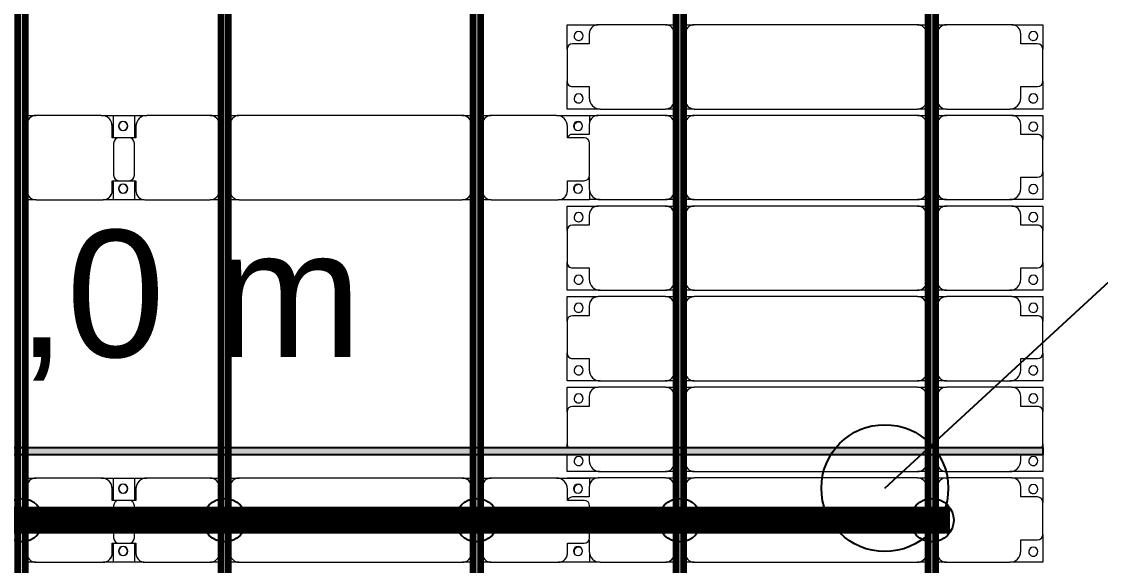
# Model space of a CAD drawing. Header units: millimetres. Extents: x 312848 to 517332, y -142134 to -35114.
# Drawn here: x 394305 to 400254, y -107578 to -104578 of the extents above; entities that cross this region are included whole.
import ezdxf

# ---------------------------------------------------------------- set-up
doc = ezdxf.new("R2010")
doc.units = ezdxf.units.MM
for name, color, linetype, lineweight in [('A-ANNO-DIMS', 211, 'Continuous', 9), ('A-ANNO-DIMS-500', 211, 'Continuous', 9), ('A-GENM', 13, 'Continuous', 9), ('S-BEAM', 12, 'Continuous', 9)]:
    doc.layers.add(name, color=color, linetype=linetype, lineweight=lineweight)
for name, color, linetype in [('GC-BICH NEO', 6, 'Continuous'), ('GC-DAY NEO', 5, 'Continuous'), ('GC-GHI CHU', 2, 'Continuous'), ('GC-HOP 40x60 GIA CUONG', 1, 'Continuous')]:
    doc.layers.add(name, color=color, linetype=linetype)
doc.styles.add('GC_VN', font='arial.ttf')
doc.styles.add('Trebuchet MS', font='trebuc.ttf', dxfattribs={"width": 0.8, "height": 1500})
doc.dimstyles.new('Arc_Length_-_3mm_Trebuchet_MS_3', dxfattribs={"dimscale": 304.8, "dimtxt": 1546.42636, "dimasz": 1.64042, "dimexe": 2.46063, "dimexo": 2.46063, "dimgap": 0.492126, "dimtad": 1, "dimdec": 0, "dimrnd": 10, "dimzin": 0, "dimdsep": 46, "dimtxsty": 'Trebuchet MS', "dimblk1": 'OBLIQUE', "dimblk2": 'OBLIQUE', "dimsah": 1, "dimcen": 0.09, "dimdle": 1.64042, "dimazin": 0, "dimtfac": 1, "dimtdec": 4, "dimtix": 1, "dimtmove": 0, "dimatfit": 3, "dimfxl": 1, "dimtvp": 1, "dimtfill": 1, "dimtolj": 1, "dimtzin": 0, "dimarcsym": 2})

# ---------------------------------------------------------------- blocks, each defined once
blk = doc.blocks.new('Dai phao do pin - DẢI PHAO ĐỠ PIN-V4-KHUNG KẾT CẤU BÈ PIN 3')
at = {"layer": 'A-GENM', "color": 7}
for p, q in [((65970, 241.6), (66029.7, 241.6)), ((66389.7, 241.6), (66029.7, 241.6)), ((66389.7, 241.6), (66572.2, 241.6)), ((66457.8, 241.6), (66640.3, 241.6)), ((66457.8, 118.2), (66457.8, 241.6)), ((66572.2, 241.6), (66572.2, 118.2)), ((66990.3, 241.6), (66640.3, 241.6)), ((66990.3, 241.6), (67050, 241.6)), ((67090, 241.6), (67149.7, 241.6)), ((68380.3, 241.6), (67149.7, 241.6)), ((68380.3, 241.6), (68440, 241.6)), ((68480, 241.6), (68539.7, 241.6)), ((68899.7, 241.6), (68539.7, 241.6)), ((68899.7, 241.6), (69082.2, 241.6)), ((69082.2, 241.6), (69082.2, 196.5)), ((65979.7, 191.6), (65979.7, -173.4)), ((66449.7, 118.2), (66449.7, 181.6)), ((66580.3, 181.6), (66580.3, 118.2)), ((67040.3, -173.4), (67040.3, 191.6)), ((67099.7, 191.6), (67099.7, -173.4)), ((68430.3, -173.4), (68430.3, 191.6)), ((68489.7, 191.6), (68489.7, -173.4)), ((68959.7, 118.2), (68959.7, 181.6)), ((66542.2, 118.2), (66449.7, 118.2)), ((66457.8, 88.2), (66457.8, -88.2)), ((66580.3, 118.2), (66487.8, 118.2)), ((66572.2, -88.2), (66572.2, 88.2)), ((69052.2, 118.2), (68959.7, 118.2)), ((69082.2, -88.2), (69082.2, 88.2)), ((66449.7, -173.4), (66449.7, -118.2)), ((66449.7, -118.2), (66542.2, -118.2)), ((66457.8, -223.4), (66457.8, -118.2)), ((66487.8, -118.2), (66580.3, -118.2)), ((66572.2, -118.2), (66572.2, -223.4)), ((66580.3, -118.2), (66580.3, -173.4)), ((68959.7, -173.4), (68959.7, -118.2)), ((68959.7, -118.2), (69052.2, -118.2)), ((69082.2, -169.7), (69082.2, -223.4)), ((66029.7, -223.4), (65970, -223.4)), ((66029.7, -223.4), (66399.7, -223.4)), ((66572.2, -223.4), (66399.7, -223.4)), ((66626.5, -223.4), (66457.8, -223.4)), ((66630.3, -223.4), (66990.3, -223.4)), ((67050, -223.4), (66990.3, -223.4)), ((67149.7, -223.4), (67090, -223.4)), ((67149.7, -223.4), (68380.3, -223.4)), ((68440, -223.4), (68380.3, -223.4)), ((68539.7, -223.4), (68480, -223.4)), ((68539.7, -223.4), (68909.7, -223.4)), ((69082.2, -223.4), (68909.7, -223.4))]:
    blk.add_line(p, q, dxfattribs=at)
for centre, radius, start, end in [((66029.7, 191.6), 50, 90, 180), ((66389.7, 181.6), 60, 0, 90), ((66640.3, 181.6), 60, 90, 180), ((66990.3, 191.6), 50, 0, 90), ((67149.7, 191.6), 50, 90, 180), ((67149.7, 191.6), 50, 105, 180), ((68380.3, 191.6), 50, 0, 90), ((68380.3, 191.6), 50, 15.63608, 90), ((68539.7, 191.6), 50, 90, 180), ((68899.7, 181.6), 60, 360, 90), ((66029.7, 191.6), 50, 135, 180), ((66389.7, 181.6), 60, 0, 30), ((66508.6, 183.2), 25, 0, 180), ((66508.6, 183.2), 25, 180, 0), ((66511.4, 183.2), 25, 0, 180), ((66511.4, 183.2), 25, 180, 360), ((66640.3, 181.6), 60, 150, 180), ((66990.3, 191.6), 50, 0, 45), ((68539.7, 191.6), 50, 135, 180), ((68899.7, 181.6), 60, 360, 30), ((69018.6, 183.2), 25, 0, 180), ((69018.6, 183.2), 25, 180, 0), ((66487.8, 88.2), 30, 90, 180), ((66542.2, 88.2), 30, 0, 90), ((69052.2, 88.2), 30, 0, 90), ((66487.8, -88.2), 30, 180, 270), ((66542.2, -88.2), 30, 270, 0), ((69052.2, -88.2), 30, 270, 0), ((69052.2, -88.2), 30, 300, 330), ((66029.7, -173.4), 50, 180, 270), ((66029.7, -173.4), 50, 180, 225), ((66399.7, -173.4), 50, 270, 0), ((66399.7, -173.4), 50, 315, 354.88758), ((66508.6, -161.8), 25, 0, 180), ((66508.6, -161.8), 25, 180, 360), ((66511.4, -161.8), 25, 0, 180), ((66511.4, -161.8), 25, 180, 0), ((66630.3, -173.4), 50, 180, 270), ((66630.3, -173.4), 50, 185.11242, 225), ((66990.3, -173.4), 50, 270, 0), ((66990.3, -173.4), 50, 315, 0), ((67149.7, -173.4), 50, 180, 270), ((67149.7, -173.4), 50, 180, 270), ((68380.3, -173.4), 50, 270, 0), ((68380.3, -173.4), 50, 285, 0), ((68539.7, -173.4), 50, 180, 270), ((68539.7, -173.4), 50, 180, 225), ((68909.7, -173.4), 50, 270, 0), ((68909.7, -173.4), 50, 315, 354.88758), ((69018.6, -161.8), 25, 0, 180), ((69018.6, -161.8), 25, 180, 0)]:
    blk.add_arc(centre, radius, start, end, dxfattribs=at)
blk = doc.blocks.new('Dai phao do pin - DẢI PHAO ĐỠ PIN-V5-KHUNG KẾT CẤU BÈ PIN 3')
at = {"layer": 'A-GENM', "color": 7}
for p, q in [((65970, 241.6), (66029.7, 241.6)), ((66389.7, 241.6), (66029.7, 241.6)), ((66389.7, 241.6), (66572.2, 241.6)), ((66457.8, 241.6), (66640.3, 241.6)), ((66457.8, 119.3), (66457.8, 241.6)), ((66572.2, 241.6), (66572.2, 119.3)), ((66990.3, 241.6), (66640.3, 241.6)), ((66990.3, 241.6), (67050, 241.6)), ((67090, 241.6), (67149.7, 241.6)), ((68380.3, 241.6), (67149.7, 241.6)), ((68380.3, 241.6), (68440, 241.6)), ((68480, 241.6), (68539.7, 241.6)), ((68899.7, 241.6), (68539.7, 241.6)), ((68899.7, 241.6), (69082.2, 241.6)), ((69082.2, 241.6), (69082.2, 196.5)), ((65979.7, 191.6), (65979.7, -173.4)), ((66449.7, 118.2), (66449.7, 181.6)), ((66580.3, 181.6), (66580.3, 118.2)), ((67040.3, -173.4), (67040.3, 191.6)), ((67099.7, 191.6), (67099.7, -173.4)), ((68430.3, -173.4), (68430.3, 191.6)), ((68489.7, 191.6), (68489.7, -173.4)), ((68959.7, 118.2), (68959.7, 181.6)), ((66542.2, 118.2), (66449.7, 118.2)), ((66457.8, 88.2), (66457.8, -88.2)), ((66580.3, 118.2), (66487.8, 118.2)), ((66572.2, -88.2), (66572.2, 88.2)), ((69052.2, 118.2), (68959.7, 118.2)), ((69082.2, -88.2), (69082.2, 88.2)), ((66449.7, -173.4), (66449.7, -118.2)), ((66449.7, -118.2), (66542.2, -118.2)), ((66457.8, -223.4), (66457.8, -118.2)), ((66487.8, -118.2), (66580.3, -118.2)), ((66572.2, -118.2), (66572.2, -223.4)), ((66580.3, -118.2), (66580.3, -173.4)), ((68959.7, -173.4), (68959.7, -118.2)), ((68959.7, -118.2), (69052.2, -118.2)), ((69082.2, -169.7), (69082.2, -223.4)), ((66029.7, -223.4), (65970, -223.4)), ((66029.7, -223.4), (66399.7, -223.4)), ((66572.2, -223.4), (66399.7, -223.4)), ((66626.5, -223.4), (66457.8, -223.4)), ((66630.3, -223.4), (66990.3, -223.4)), ((67050, -223.4), (66990.3, -223.4)), ((67149.7, -223.4), (67090, -223.4)), ((67149.7, -223.4), (68380.3, -223.4)), ((68440, -223.4), (68380.3, -223.4)), ((68539.7, -223.4), (68480, -223.4)), ((68539.7, -223.4), (68909.7, -223.4)), ((69082.2, -223.4), (68909.7, -223.4))]:
    blk.add_line(p, q, dxfattribs=at)
for centre, radius, start, end in [((66029.7, 191.6), 50, 90, 180), ((66389.7, 181.6), 60, 0, 90), ((66640.3, 181.6), 60, 90, 180), ((66990.3, 191.6), 50, 0, 90), ((67149.7, 191.6), 50, 90, 180), ((67149.7, 191.6), 50, 105, 180), ((68380.3, 191.6), 50, 0, 90), ((68380.3, 191.6), 50, 15, 90), ((68539.7, 191.6), 50, 90, 180), ((68899.7, 181.6), 60, 360, 90), ((66029.7, 191.6), 50, 135, 180), ((66389.7, 181.6), 60, 0, 30), ((66508.6, 183.2), 25, 0, 180), ((66508.6, 183.2), 25, 180, 0), ((66511.4, 183.2), 25, 0, 180), ((66511.4, 183.2), 25, 180, 360), ((66640.3, 181.6), 60, 150, 180), ((66990.3, 191.6), 50, 0, 45), ((68539.7, 191.6), 50, 135, 180), ((68899.7, 181.6), 60, 360, 30), ((69018.6, 183.2), 25, 0, 180), ((69018.6, 183.2), 25, 180, 0), ((66487.8, 88.2), 30, 90, 180), ((66542.2, 88.2), 30, 0, 90), ((69052.2, 88.2), 30, 0, 90), ((66487.8, -88.2), 30, 180, 270), ((66542.2, -88.2), 30, 270, 0), ((69052.2, -88.2), 30, 270, 0), ((69052.2, -88.2), 30, 300, 330), ((66029.7, -173.4), 50, 180, 270), ((66029.7, -173.4), 50, 180, 225), ((66399.7, -173.4), 50, 270, 0), ((66399.7, -173.4), 50, 315, 0), ((66508.6, -161.8), 25, 0, 180), ((66508.6, -161.8), 25, 180, 360), ((66511.4, -161.8), 25, 0, 180), ((66511.4, -161.8), 25, 180, 0), ((66630.3, -173.4), 50, 180, 270), ((66630.3, -173.4), 50, 180, 225), ((66990.3, -173.4), 50, 270, 0), ((66990.3, -173.4), 50, 315, 0), ((67149.7, -173.4), 50, 180, 270), ((67149.7, -173.4), 50, 180, 270), ((68380.3, -173.4), 50, 270, 0), ((68380.3, -173.4), 50, 285, 0), ((68539.7, -173.4), 50, 180, 270), ((68539.7, -173.4), 50, 180, 225), ((68909.7, -173.4), 50, 270, 0), ((68909.7, -173.4), 50, 315, 0), ((69018.6, -161.8), 25, 0, 180), ((69018.6, -161.8), 25, 180, 0)]:
    blk.add_arc(centre, radius, start, end, dxfattribs=at)
blk = doc.blocks.new('Dầm C52 - Hộp 40x60-69555-KHUNG KẾT CẤU BÈ PIN 3')
at = {"layer": 'S-BEAM', "lineweight": 25}
blk.add_hatch(color=4, dxfattribs=at).paths.add_polyline_path([(37512.3, -20), (37702.2, -20), (37702.2, 20), (-37702.2, 20), (-37702.2, -20), (37035.7, -20)])
at = {"layer": 'S-BEAM', "color": 4, "lineweight": 25}
for p, q in [((-37702.2, 20), (37702.2, 20)), ((37702.2, 20), (37702.2, -20)), ((37702.2, -20), (-37702.2, -20))]:
    blk.add_line(p, q, dxfattribs=at)
blk = doc.blocks.new('Dải phao đi lại kèm đỡ invester - DẢI PHAO ĐI LẠI-V20-KHUNG KẾT CẤU BÈ PIN 3')
at = {"layer": 'A-GENM', "color": 7}
for p, q in [((25794.6, 1312.2), (25803.5, 1312.2)), ((26169.7, 1312.2), (26176.8, 1312.2)), ((26223.4, 1312.2), (26223.4, 1139.7)), ((26258.4, 1312.2), (26351.2, 1312.2)), ((26258.4, 1129.7), (26258.4, 1312.2)), ((26391.2, 1312.2), (26411.8, 1312.2)), ((26588.2, 1312.2), (26411.8, 1312.2)), ((26588.2, 1312.2), (26723.4, 1312.2)), ((26723.4, 1312.2), (26723.4, 1139.7)), ((26758.4, 1312.2), (26911.8, 1312.2)), ((26758.4, 1129.7), (26758.4, 1312.2)), ((27088.2, 1312.2), (26911.8, 1312.2)), ((27088.2, 1312.2), (27223.4, 1312.2)), ((27223.4, 1312.2), (27223.4, 1139.7)), ((27258.4, 1312.2), (27411.8, 1312.2)), ((27258.4, 1129.7), (27258.4, 1312.2)), ((27588.2, 1312.2), (27411.8, 1312.2)), ((27588.2, 1312.2), (27723.4, 1312.2)), ((27723.4, 1312.2), (27723.4, 1139.7)), ((27794.6, 1312.2), (27803.5, 1312.2)), ((28169.7, 1312.2), (28176.8, 1312.2)), ((28223.4, 1312.2), (28223.4, 1139.7)), ((28258.4, 1312.2), (28411.8, 1312.2)), ((28258.4, 1129.7), (28258.4, 1312.2)), ((28588.2, 1312.2), (28411.8, 1312.2)), ((28588.2, 1312.2), (28723.4, 1312.2)), ((28723.4, 1312.2), (28723.4, 1139.7)), ((26118.2, 1189.7), (26118.2, 1282.2)), ((26618.2, 1189.7), (26618.2, 1282.2)), ((26881.8, 1282.2), (26881.8, 1189.7)), ((27118.2, 1189.7), (27118.2, 1282.2)), ((27381.8, 1282.2), (27381.8, 1189.7)), ((27618.2, 1189.7), (27618.2, 1282.2)), ((28118.2, 1189.7), (28118.2, 1282.2)), ((28381.8, 1282.2), (28381.8, 1189.7)), ((28618.2, 1189.7), (28618.2, 1282.2)), ((25758.4, 1129.7), (25758.4, 1188.8)), ((25881.8, 1189.7), (25818.4, 1189.7)), ((26173.4, 1189.7), (26118.2, 1189.7)), ((26223.4, 769.7), (26223.4, 1139.7)), ((26351.2, 1189.7), (26318.4, 1189.7)), ((26673.4, 1189.7), (26618.2, 1189.7)), ((26723.4, 769.7), (26723.4, 1139.7)), ((26881.8, 1189.7), (26818.4, 1189.7)), ((27173.4, 1189.7), (27118.2, 1189.7)), ((27223.4, 769.7), (27223.4, 1139.7)), ((27381.8, 1189.7), (27318.4, 1189.7)), ((27673.4, 1189.7), (27618.2, 1189.7)), ((27723.4, 769.7), (27723.4, 1139.7)), ((27758.4, 1129.7), (27758.4, 1188.8)), ((27881.8, 1189.7), (27818.4, 1189.7)), ((28173.4, 1189.7), (28118.2, 1189.7)), ((28223.4, 769.7), (28223.4, 1139.7)), ((28381.8, 1189.7), (28318.4, 1189.7)), ((28673.4, 1189.7), (28618.2, 1189.7)), ((28723.4, 769.7), (28723.4, 1139.7)), ((25758.4, 1129.7), (25758.4, 769.7)), ((26258.4, 1129.7), (26258.4, 769.7)), ((26758.4, 1129.7), (26758.4, 769.7)), ((27258.4, 1129.7), (27258.4, 769.7)), ((27758.4, 1129.7), (27758.4, 769.7)), ((28258.4, 1129.7), (28258.4, 769.7)), ((25758.4, 710), (25758.4, 769.7)), ((25808.4, 719.7), (26173.4, 719.7)), ((26223.4, 769.7), (26223.4, 710)), ((26258.4, 710), (26258.4, 769.7)), ((26308.4, 719.7), (26351.2, 719.7)), ((26391.2, 719.7), (26673.4, 719.7)), ((26723.4, 769.7), (26723.4, 710)), ((26758.4, 710), (26758.4, 769.7)), ((26808.4, 719.7), (27173.4, 719.7)), ((27223.4, 769.7), (27223.4, 710)), ((27258.4, 710), (27258.4, 769.7)), ((27308.4, 719.7), (27673.4, 719.7)), ((27723.4, 769.7), (27723.4, 710)), ((27758.4, 710), (27758.4, 769.7)), ((27808.4, 719.7), (28173.4, 719.7)), ((28223.4, 769.7), (28223.4, 710)), ((28258.4, 710), (28258.4, 769.7)), ((28308.4, 719.7), (28673.4, 719.7)), ((28723.4, 769.7), (28723.4, 710)), ((25758.4, 610.3), (25758.4, 670)), ((26173.4, 660.3), (25808.4, 660.3)), ((26223.4, 670), (26223.4, 610.3)), ((26258.4, 610.3), (26258.4, 670)), ((26351.2, 660.3), (26308.4, 660.3)), ((26673.4, 660.3), (26391.2, 660.3)), ((26723.4, 670), (26723.4, 610.3)), ((26758.4, 610.3), (26758.4, 670)), ((27173.4, 660.3), (26808.4, 660.3)), ((27223.4, 670), (27223.4, 610.3)), ((27258.4, 610.3), (27258.4, 670)), ((27673.4, 660.3), (27308.4, 660.3)), ((27723.4, 670), (27723.4, 610.3)), ((27758.4, 610.3), (27758.4, 670)), ((28173.4, 660.3), (27808.4, 660.3)), ((28223.4, 670), (28223.4, 610.3)), ((28258.4, 610.3), (28258.4, 670)), ((28673.4, 660.3), (28308.4, 660.3)), ((28723.4, 670), (28723.4, 610.3)), ((25758.4, 610.3), (25758.4, -620.3)), ((26223.4, -620.3), (26223.4, 610.3)), ((26258.4, 610.3), (26258.4, -620.3)), ((26723.4, -620.3), (26723.4, 610.3)), ((26758.4, 610.3), (26758.4, -620.3)), ((27223.4, -620.3), (27223.4, 610.3)), ((27258.4, 610.3), (27258.4, -620.3)), ((27723.4, -620.3), (27723.4, 610.3)), ((27758.4, 610.3), (27758.4, -620.3)), ((28223.4, -620.3), (28223.4, 610.3)), ((28258.4, 610.3), (28258.4, -620.3)), ((28723.4, -620.3), (28723.4, 610.3)), ((25758.4, -680), (25758.4, -620.3)), ((26223.4, -620.3), (26223.4, -680)), ((26258.4, -680), (26258.4, -620.3)), ((26723.4, -620.3), (26723.4, -680)), ((26758.4, -680), (26758.4, -620.3)), ((27223.4, -620.3), (27223.4, -680)), ((27258.4, -680), (27258.4, -620.3)), ((27723.4, -620.3), (27723.4, -680)), ((27758.4, -680), (27758.4, -620.3)), ((28223.4, -620.3), (28223.4, -680)), ((28258.4, -680), (28258.4, -620.3)), ((28723.4, -620.3), (28723.4, -680)), ((25808.4, -670.3), (26173.4, -670.3)), ((26308.4, -670.3), (26351.2, -670.3)), ((26391.2, -670.3), (26673.4, -670.3)), ((26808.4, -670.3), (27173.4, -670.3)), ((27308.4, -670.3), (27673.4, -670.3)), ((27808.4, -670.3), (28173.4, -670.3)), ((28308.4, -670.3), (28673.4, -670.3)), ((25758.4, -779.7), (25758.4, -720)), ((26173.4, -729.7), (25808.4, -729.7)), ((26223.4, -720), (26223.4, -779.7)), ((26258.4, -779.7), (26258.4, -720)), ((26351.2, -729.7), (26308.4, -729.7)), ((26673.4, -729.7), (26391.2, -729.7)), ((26723.4, -720), (26723.4, -779.7)), ((26758.4, -779.7), (26758.4, -720)), ((27173.4, -729.7), (26808.4, -729.7)), ((27223.4, -720), (27223.4, -779.7)), ((27258.4, -779.7), (27258.4, -720)), ((27673.4, -729.7), (27308.4, -729.7)), ((27723.4, -720), (27723.4, -779.7)), ((27758.4, -779.7), (27758.4, -720)), ((28173.4, -729.7), (27808.4, -729.7)), ((28223.4, -720), (28223.4, -779.7)), ((28258.4, -779.7), (28258.4, -720)), ((28673.4, -729.7), (28308.4, -729.7)), ((28723.4, -720), (28723.4, -779.7)), ((25758.4, -779.7), (25758.4, -1129.7)), ((26223.4, -1139.7), (26223.4, -779.7)), ((26258.4, -779.7), (26258.4, -1129.7)), ((26723.4, -1139.7), (26723.4, -779.7)), ((26758.4, -779.7), (26758.4, -1129.7)), ((27223.4, -1139.7), (27223.4, -779.7)), ((27258.4, -779.7), (27258.4, -1129.7)), ((27723.4, -1139.7), (27723.4, -779.7)), ((27758.4, -779.7), (27758.4, -1129.7)), ((28223.4, -1139.7), (28223.4, -779.7)), ((28258.4, -779.7), (28258.4, -1129.7)), ((28723.4, -1139.7), (28723.4, -779.7)), ((25758.4, -1312.2), (25758.4, -1129.7)), ((26258.4, -1312.2), (26258.4, -1129.7)), ((26758.4, -1312.2), (26758.4, -1129.7)), ((27258.4, -1312.2), (27258.4, -1129.7)), ((27758.4, -1312.2), (27758.4, -1129.7)), ((28258.4, -1312.2), (28258.4, -1129.7)), ((25818.4, -1189.7), (25881.8, -1189.7)), ((25881.8, -1189.7), (25881.8, -1282.2)), ((26118.2, -1282.2), (26118.2, -1189.7)), ((26118.2, -1189.7), (26173.4, -1189.7)), ((26223.4, -1139.7), (26223.4, -1312.2)), ((26318.4, -1189.7), (26351.2, -1189.7)), ((26618.2, -1282.2), (26618.2, -1189.7)), ((26618.2, -1189.7), (26673.4, -1189.7)), ((26723.4, -1139.7), (26723.4, -1312.2)), ((26818.4, -1189.7), (26881.8, -1189.7)), ((26881.8, -1189.7), (26881.8, -1282.2)), ((27118.2, -1282.2), (27118.2, -1189.7)), ((27118.2, -1189.7), (27173.4, -1189.7)), ((27223.4, -1139.7), (27223.4, -1312.2)), ((27318.4, -1189.7), (27381.8, -1189.7)), ((27381.8, -1189.7), (27381.8, -1282.2)), ((27618.2, -1282.2), (27618.2, -1189.7)), ((27618.2, -1189.7), (27673.4, -1189.7)), ((27723.4, -1139.7), (27723.4, -1312.2)), ((27818.4, -1189.7), (27881.8, -1189.7)), ((27881.8, -1189.7), (27881.8, -1282.2)), ((28118.2, -1282.2), (28118.2, -1189.7)), ((28118.2, -1189.7), (28173.4, -1189.7)), ((28223.4, -1139.7), (28223.4, -1312.2)), ((28318.4, -1189.7), (28381.8, -1189.7)), ((28381.8, -1189.7), (28381.8, -1282.2)), ((28618.2, -1282.2), (28618.2, -1189.7)), ((28618.2, -1189.7), (28673.4, -1189.7)), ((28723.4, -1139.7), (28723.4, -1312.2)), ((25911.8, -1312.2), (25758.4, -1312.2)), ((25911.8, -1312.2), (26088.2, -1312.2)), ((26223.4, -1312.2), (26088.2, -1312.2)), ((26351.2, -1312.2), (26258.4, -1312.2)), ((26411.8, -1312.2), (26391.2, -1312.2)), ((26411.8, -1312.2), (26588.2, -1312.2)), ((26723.4, -1312.2), (26588.2, -1312.2)), ((26911.8, -1312.2), (26758.4, -1312.2)), ((26911.8, -1312.2), (27088.2, -1312.2)), ((27223.4, -1312.2), (27088.2, -1312.2)), ((27411.8, -1312.2), (27258.4, -1312.2)), ((27411.8, -1312.2), (27588.2, -1312.2)), ((27723.4, -1312.2), (27588.2, -1312.2)), ((27911.8, -1312.2), (27758.4, -1312.2)), ((27911.8, -1312.2), (28088.2, -1312.2)), ((28223.4, -1312.2), (28088.2, -1312.2)), ((28411.8, -1312.2), (28258.4, -1312.2)), ((28411.8, -1312.2), (28588.2, -1312.2)), ((28723.4, -1312.2), (28588.2, -1312.2))]:
    blk.add_line(p, q, dxfattribs=at)
for centre, radius, start, end in [((26411.8, 1282.2), 30, 90, 120), ((26411.8, 1282.2), 30, 90, 120), ((26588.2, 1282.2), 30, 0, 90), ((26588.2, 1282.2), 30, 30, 90), ((26911.8, 1282.2), 30, 90, 180), ((26911.8, 1282.2), 30, 90, 150), ((27088.2, 1282.2), 30, 0, 90), ((27088.2, 1282.2), 30, 30, 90), ((27411.8, 1282.2), 30, 90, 180), ((27411.8, 1282.2), 30, 90, 150), ((27588.2, 1282.2), 30, 0, 90), ((27588.2, 1282.2), 30, 30, 90), ((28088.2, 1282.2), 30, 0, 65.35708), ((28411.8, 1282.2), 30, 90, 180), ((28411.8, 1282.2), 30, 90, 150), ((28588.2, 1282.2), 30, 0, 90), ((28588.2, 1282.2), 30, 30, 90), ((25816.8, 1248.6), 25, 90, 120), ((25816.8, 1248.6), 25, 330, 90), ((26088.2, 1282.2), 30, 0, 60), ((26161.8, 1248.6), 25, 90, 120), ((26161.8, 1248.6), 25, 351.28141, 90), ((26316.8, 1248.6), 25, 90, 270), ((26316.8, 1248.6), 25, 270, 90), ((26661.8, 1248.6), 25, 90, 270), ((26661.8, 1248.6), 25, 270, 90), ((26816.8, 1248.6), 25, 90, 270), ((26816.8, 1248.6), 25, 270, 90), ((27161.8, 1248.6), 25, 90, 270), ((27161.8, 1248.6), 25, 270, 90), ((27316.8, 1248.6), 25, 90, 270), ((27316.8, 1248.6), 25, 270, 90), ((27661.8, 1248.6), 25, 90, 270), ((27661.8, 1248.6), 25, 270, 90), ((27816.8, 1248.6), 25, 90, 120), ((27816.8, 1248.6), 25, 330, 90), ((28161.8, 1248.6), 25, 90, 120), ((28161.8, 1248.6), 25, 330, 90), ((28316.8, 1248.6), 25, 90, 270), ((28316.8, 1248.6), 25, 270, 90), ((28661.8, 1248.6), 25, 90, 270), ((28661.8, 1248.6), 25, 270, 90), ((26161.8, 1248.6), 25, 330, 345), ((26661.8, 1248.6), 25, 180, 195), ((27161.8, 1248.6), 25, 180, 195), ((27661.8, 1248.6), 25, 180, 195), ((28661.8, 1248.6), 25, 180, 195), ((25818.4, 1129.7), 60, 90, 180), ((25818.4, 1129.7), 60, 104.44603, 120), ((26173.4, 1139.7), 50, 0, 90), ((26173.4, 1139.7), 50, 45, 75), ((26318.4, 1129.7), 60, 90, 180), ((26318.4, 1129.7), 60, 90, 120), ((26673.4, 1139.7), 50, 0, 90), ((26673.4, 1139.7), 50, 45, 90), ((26818.4, 1129.7), 60, 90, 180), ((26818.4, 1129.7), 60, 90, 120), ((27173.4, 1139.7), 50, 0, 90), ((27173.4, 1139.7), 50, 45, 90), ((27318.4, 1129.7), 60, 90, 180), ((27318.4, 1129.7), 60, 90, 120), ((27673.4, 1139.7), 50, 0, 90), ((27673.4, 1139.7), 50, 45, 90), ((27818.4, 1129.7), 60, 90, 180), ((27818.4, 1129.7), 60, 105, 120), ((28173.4, 1139.7), 50, 360, 90), ((28173.4, 1139.7), 50, 45, 75), ((28318.4, 1129.7), 60, 90, 180), ((28318.4, 1129.7), 60, 90, 120), ((28673.4, 1139.7), 50, 0, 90), ((28673.4, 1139.7), 50, 45, 90), ((25808.4, 769.7), 50, 180, 270), ((25808.4, 769.7), 50, 225, 264.25587), ((26173.4, 769.7), 50, 270, 0), ((26173.4, 769.7), 50, 270, 315), ((26308.4, 769.7), 50, 180, 270), ((26308.4, 769.7), 50, 225, 270), ((26673.4, 769.7), 50, 270, 0), ((26673.4, 769.7), 50, 270, 315), ((26808.4, 769.7), 50, 180, 270), ((26808.4, 769.7), 50, 225, 270), ((27173.4, 769.7), 50, 270, 0), ((27173.4, 769.7), 50, 270, 315), ((27308.4, 769.7), 50, 180, 270), ((27308.4, 769.7), 50, 225, 270), ((27673.4, 769.7), 50, 270, 0), ((27673.4, 769.7), 50, 270, 315), ((27808.4, 769.7), 50, 180, 270), ((27808.4, 769.7), 50, 225, 270), ((28173.4, 769.7), 50, 270, 360), ((28173.4, 769.7), 50, 270, 315), ((28308.4, 769.7), 50, 180, 270), ((28308.4, 769.7), 50, 225, 270), ((28673.4, 769.7), 50, 270, 360), ((28673.4, 769.7), 50, 270, 315), ((25808.4, 610.3), 50, 90, 180), ((25808.4, 610.3), 50, 105, 180), ((26173.4, 610.3), 50, 360, 90), ((26173.4, 610.3), 50, 15, 90), ((26308.4, 610.3), 50, 90, 180), ((26308.4, 610.3), 50, 105, 180), ((26673.4, 610.3), 50, 0, 90), ((26673.4, 610.3), 50, 15, 90), ((26808.4, 610.3), 50, 90, 180), ((26808.4, 610.3), 50, 105, 180), ((27173.4, 610.3), 50, 360, 90), ((27173.4, 610.3), 50, 15, 90), ((27308.4, 610.3), 50, 90, 180), ((27308.4, 610.3), 50, 105, 180), ((27673.4, 610.3), 50, 0, 90), ((27673.4, 610.3), 50, 15, 90), ((27808.4, 610.3), 50, 90, 180), ((27808.4, 610.3), 50, 105, 180), ((28173.4, 610.3), 50, 360, 90), ((28173.4, 610.3), 50, 15, 90), ((28308.4, 610.3), 50, 90, 180), ((28308.4, 610.3), 50, 105, 180), ((28673.4, 610.3), 50, 0, 90), ((28673.4, 610.3), 50, 15, 90), ((25808.4, -620.3), 50, 180, 270), ((25808.4, -620.3), 50, 195, 264.25587), ((26173.4, -620.3), 50, 270, 0), ((26173.4, -620.3), 50, 270, 0), ((26308.4, -620.3), 50, 180, 270), ((26308.4, -620.3), 50, 195, 270), ((26673.4, -620.3), 50, 270, 0), ((26673.4, -620.3), 50, 270, 0), ((26808.4, -620.3), 50, 180, 270), ((26808.4, -620.3), 50, 195, 270), ((27173.4, -620.3), 50, 270, 0), ((27173.4, -620.3), 50, 270, 0), ((27308.4, -620.3), 50, 180, 270), ((27308.4, -620.3), 50, 195, 270), ((27673.4, -620.3), 50, 270, 360), ((27673.4, -620.3), 50, 270, 360), ((27808.4, -620.3), 50, 180, 270), ((27808.4, -620.3), 50, 195, 270), ((28173.4, -620.3), 50, 270, 0), ((28173.4, -620.3), 50, 270, 0), ((28308.4, -620.3), 50, 180, 270), ((28308.4, -620.3), 50, 195, 270), ((28673.4, -620.3), 50, 270, 0), ((28673.4, -620.3), 50, 270, 0), ((25808.4, -779.7), 50, 90, 180), ((25808.4, -779.7), 50, 95.74413, 135), ((26173.4, -779.7), 50, 0, 90), ((26173.4, -779.7), 50, 45, 90), ((26308.4, -779.7), 50, 90, 180), ((26308.4, -779.7), 50, 90, 135), ((26673.4, -779.7), 50, 0, 90), ((26673.4, -779.7), 50, 45, 90), ((26808.4, -779.7), 50, 90, 180), ((26808.4, -779.7), 50, 90, 135), ((27173.4, -779.7), 50, 0, 90), ((27173.4, -779.7), 50, 45, 90), ((27308.4, -779.7), 50, 90, 180), ((27308.4, -779.7), 50, 90, 135), ((27673.4, -779.7), 50, 360, 90), ((27673.4, -779.7), 50, 45, 90), ((27808.4, -779.7), 50, 90, 180), ((27808.4, -779.7), 50, 90, 135), ((28173.4, -779.7), 50, 0, 90), ((28173.4, -779.7), 50, 45, 90), ((28308.4, -779.7), 50, 90, 180), ((28308.4, -779.7), 50, 90, 135), ((28673.4, -779.7), 50, 0, 90), ((28673.4, -779.7), 50, 45, 90), ((25818.4, -1129.7), 60, 180, 270), ((26318.4, -1129.7), 60, 180, 270), ((26818.4, -1129.7), 60, 180, 270), ((27318.4, -1129.7), 60, 180, 270), ((27818.4, -1129.7), 60, 180, 270), ((28318.4, -1129.7), 60, 180, 270), ((25818.4, -1129.7), 60, 240, 270), ((26173.4, -1139.7), 50, 270, 360), ((26173.4, -1139.7), 50, 270, 315), ((26318.4, -1129.7), 60, 240, 270), ((26673.4, -1139.7), 50, 270, 360), ((26673.4, -1139.7), 50, 270, 315), ((26818.4, -1129.7), 60, 240, 270), ((27173.4, -1139.7), 50, 270, 360), ((27173.4, -1139.7), 50, 270, 315), ((27318.4, -1129.7), 60, 240, 270), ((27673.4, -1139.7), 50, 270, 0), ((27673.4, -1139.7), 50, 270, 315), ((27818.4, -1129.7), 60, 240, 270), ((28173.4, -1139.7), 50, 270, 360), ((28173.4, -1139.7), 50, 270, 315), ((28318.4, -1129.7), 60, 240, 270), ((28673.4, -1139.7), 50, 270, 360), ((28673.4, -1139.7), 50, 270, 315), ((25816.8, -1258.6), 25, 90, 270), ((25816.8, -1258.6), 25, 270, 90), ((26161.8, -1258.6), 25, 90, 270), ((26161.8, -1258.6), 25, 270, 90), ((26316.8, -1258.6), 25, 90, 270), ((26316.8, -1258.6), 25, 270, 90), ((26661.8, -1258.6), 25, 90, 270), ((26661.8, -1258.6), 25, 270, 90), ((26816.8, -1258.6), 25, 90, 270), ((26816.8, -1258.6), 25, 270, 90), ((27161.8, -1258.6), 25, 90, 270), ((27161.8, -1258.6), 25, 270, 90), ((27316.8, -1258.6), 25, 90, 270), ((27316.8, -1258.6), 25, 270, 90), ((27661.8, -1258.6), 25, 90, 270), ((27661.8, -1258.6), 25, 270, 90), ((27816.8, -1258.6), 25, 90, 270), ((27816.8, -1258.6), 25, 270, 90), ((28161.8, -1258.6), 25, 90, 270), ((28161.8, -1258.6), 25, 270, 90), ((28316.8, -1258.6), 25, 90, 270), ((28316.8, -1258.6), 25, 270, 90), ((28661.8, -1258.6), 25, 90, 270), ((28661.8, -1258.6), 25, 270, 90), ((25911.8, -1282.2), 30, 180, 270), ((25911.8, -1282.2), 30, 210, 270), ((26088.2, -1282.2), 30, 270, 360), ((26088.2, -1282.2), 30, 270, 330), ((26161.8, -1258.6), 25, 165, 180), ((26411.8, -1282.2), 30, 240, 270), ((26411.8, -1282.2), 30, 240, 270), ((26588.2, -1282.2), 30, 270, 0), ((26588.2, -1282.2), 30, 270, 330), ((26661.8, -1258.6), 25, 165, 180), ((26911.8, -1282.2), 30, 180, 270), ((26911.8, -1282.2), 30, 210, 270), ((27088.2, -1282.2), 30, 270, 0), ((27088.2, -1282.2), 30, 270, 330), ((27161.8, -1258.6), 25, 165, 180), ((27411.8, -1282.2), 30, 180, 270), ((27411.8, -1282.2), 30, 210, 270), ((27588.2, -1282.2), 30, 270, 0), ((27588.2, -1282.2), 30, 270, 330), ((27661.8, -1258.6), 25, 165, 180), ((27911.8, -1282.2), 30, 180, 270), ((27911.8, -1282.2), 30, 210, 270), ((28088.2, -1282.2), 30, 270, 0), ((28088.2, -1282.2), 30, 270, 330), ((28161.8, -1258.6), 25, 165, 180), ((28411.8, -1282.2), 30, 180, 270), ((28411.8, -1282.2), 30, 210, 270), ((28588.2, -1282.2), 30, 270, 360), ((28588.2, -1282.2), 30, 270, 330), ((28661.8, -1258.6), 25, 165, 180)]:
    blk.add_arc(centre, radius, start, end, dxfattribs=at)
blk = doc.blocks.new('Dầm C52 - Dầm C52-66353-KHUNG KẾT CẤU BÈ PIN 3')
at = {"layer": 'S-BEAM', "lineweight": 140}
blk.add_hatch(color=1, dxfattribs=at).paths.add_polyline_path([(-45616.3, 20), (-45616.3, -20), (45616.3, -20), (45616.3, 20), (-45569, 20)])
at = {"layer": 'S-BEAM', "color": 1, "lineweight": 140}
for p, q in [((-45616.3, 20), (45616.3, 20)), ((45616.3, -20), (-45616.3, -20))]:
    blk.add_line(p, q, dxfattribs=at)
blk = doc.blocks.new('Dầm C52 - Dầm C52-V13-KHUNG KẾT CẤU BÈ PIN 3')
at = {"layer": 'S-BEAM', "lineweight": 140}
blk.add_hatch(color=1, dxfattribs=at).paths.add_polyline_path([(-45616.3, 20), (-45616.3, -20), (45616.3, -20), (45616.3, 20), (-45569, 20)])
at = {"layer": 'S-BEAM', "color": 1, "lineweight": 140}
for p, q in [((-45616.3, 20), (45616.3, 20)), ((45616.3, -20), (-45616.3, -20))]:
    blk.add_line(p, q, dxfattribs=at)
blk = doc.blocks.new('be pin 3_rvt-1-KHUNG KẾT CẤU BÈ PIN 3')
at = {"layer": 'A-GENM', "color": 4, "lineweight": 25, "rotation": 90.00000000000026}
blk.add_blockref('Dải phao đi lại kèm đỡ invester - DẢI PHAO ĐI LẠI-V20-KHUNG KẾT CẤU BÈ PIN 3', (398624.7, -133318.6), dxfattribs=at)
at = {"layer": 'A-GENM', "color": 4, "lineweight": 25}
for name, p in [('Dai phao do pin - DẢI PHAO ĐỠ PIN-V5-KHUNG KẾT CẤU BÈ PIN 3', (328354.7, -105337.3)), ('Dai phao do pin - DẢI PHAO ĐỠ PIN-V4-KHUNG KẾT CẤU BÈ PIN 3', (328354.7, -107337.3))]:
    blk.add_blockref(name, p, dxfattribs=at)
at = {"layer": 'S-BEAM', "color": 4, "lineweight": 25, "rotation": 89.99999999999962}
for name, p in [('Dầm C52 - Dầm C52-V13-KHUNG KẾT CẤU BÈ PIN 3', (394304.7, -88363.7)), ('Dầm C52 - Dầm C52-V13-KHUNG KẾT CẤU BÈ PIN 3', (395424.7, -88363.7)), ('Dầm C52 - Dầm C52-V13-KHUNG KẾT CẤU BÈ PIN 3', (396814.7, -88363.7)), ('Dầm C52 - Dầm C52-66353-KHUNG KẾT CẤU BÈ PIN 3', (397934.7, -88363.7)), ('Dầm C52 - Dầm C52-V13-KHUNG KẾT CẤU BÈ PIN 3', (399324.7, -88363.7))]:
    blk.add_blockref(name, p, dxfattribs=at)
at = {"layer": 'S-BEAM', "color": 4, "lineweight": 25}
blk.add_blockref('Dầm C52 - Hộp 40x60-69555-KHUNG KẾT CẤU BÈ PIN 3', (362234.7, -106947.4), dxfattribs=at)
blk = doc.blocks.new('DIMBLOCK5-KHUNG KẾT CẤU BÈ PIN 3')
at = {"layer": 'A-ANNO-DIMS-500', "transparency": 16777216}
for p, q in [((413167.6, -113837.3), (413167.6, -42837.3)), ((413167.6, -43337.3), (399246.1, -43337.3)), ((413167.6, -43337.3), (413917.6, -43337.3)), ((413167.6, -113337.3), (412417.6, -113337.3)), ((413167.6, -113337.3), (413564, -113337.3))]:
    blk.add_line(p, q, dxfattribs=at)
at = {"layer": 'A-ANNO-DIMS-500', "lineweight": 70, "transparency": 16777216}
for p, q in [((413167.6, -43337.3), (412917.6, -43087.3)), ((413167.6, -43337.3), (413417.6, -43587.3)), ((413167.6, -113337.3), (412917.6, -113087.3)), ((413167.6, -113337.3), (413417.6, -113587.3))]:
    blk.add_line(p, q, dxfattribs=at)
at = {"layer": 'A-ANNO-DIMS-500', "color": 0, "transparency": 16777216, "insert": (411098.2, -80303.1), "char_height": 1500, "width": 4717.911, "attachment_point": 1, "rotation": 90, "line_spacing_factor": 1.048425, "style": 'Trebuchet MS', "bg_fill": 3, "box_fill_scale": 1.25, "bg_fill_color": 256, "bg_fill_true_color": 13158600, "bg_fill_transparency": 0}
blk.add_mtext('70000', dxfattribs=at)
blk = doc.blocks.new('_Oblique')
at = {"color": 0, "linetype": 'ByBlock', "lineweight": -2}
blk.add_line((-0.5, -0.5), (0.5, 0.5), dxfattribs=at)

msp = doc.modelspace()

# ---------------------------------------------------------------- linework, layer by layer
at = {"layer": 'GC-HOP 40x60 GIA CUONG'}
for centre in [(394304.7, -107328.3), (395424.7, -107328.3), (396814.7, -107328.3), (397934.7, -107328.3)]:
    msp.add_circle(centre, 120, dxfattribs=at)

# ---------------------------------------------------------------- block references
at = {"lineweight": 5}
msp.add_blockref('be pin 3_rvt-1-KHUNG KẾT CẤU BÈ PIN 3', (0, 0), dxfattribs=at)

# ---------------------------------------------------------------- texts
at = {"layer": 'GC-GHI CHU', "style": 'GC_VN'}
msp.add_text('B3-30: 1×15,0 m', height=700, dxfattribs=at).set_placement((388924.7, -106428.3))

# ---------------------------------------------------------------- next in the draw order: dimensions: what is measured, and where the dimension line sits
at = {"layer": 'A-ANNO-DIMS'}
dim = msp.add_linear_dim(base=(413167.6, -43337.3), p1=(412814, -113337.3), p2=(398496.1, -43337.3), angle=90, dimstyle='Arc_Length_-_3mm_Trebuchet_MS_3', override={"dimpost": '<>', "dimfxl": 71449.305142}, dxfattribs=at)
dim.commit()
dim.dimension.update_dxf_attribs({"geometry": 'DIMBLOCK5-KHUNG KẾT CẤU BÈ PIN 3', "text_midpoint": (412254.4, -78337.3)})

# ---------------------------------------------------------------- next in the draw order: linework, layer by layer
at = {"layer": 'GC-BICH NEO'}
msp.add_circle((399064.9, -107151.5), 350, dxfattribs=at)
at = {"layer": 'GC-DAY NEO'}
msp.add_line((399064.9, -107151.5), (404946.2, -101728.3), dxfattribs=at)
at = {"layer": 'GC-HOP 40x60 GIA CUONG', "const_width": 150}
msp.add_lwpolyline([(384424.7, -107328.3), (399424.7, -107328.3)], dxfattribs=at)
at = {"layer": 'GC-HOP 40x60 GIA CUONG'}
msp.add_circle((399324.7, -107328.3), 120, dxfattribs=at)

doc.saveas('drawing.dxf')
